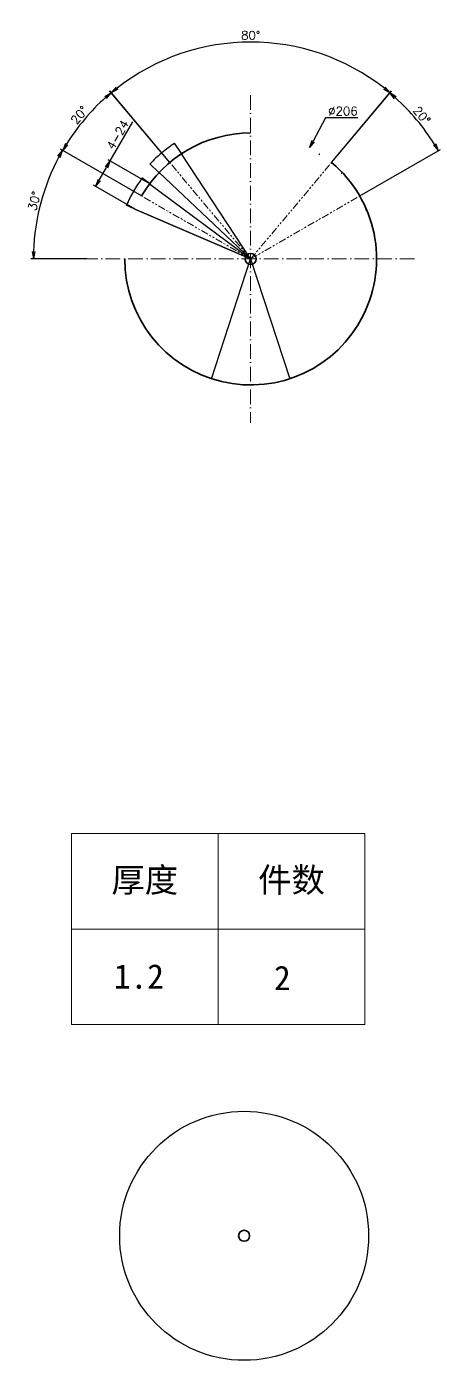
# Model space of a CAD drawing. Header units: inches. Extents: x -47 to 3258, y -98 to 2286.
# Drawn here: x 1521 to 1859, y 1196 to 2286 of the extents above; entities that cross this region are included whole.
import ezdxf
from ezdxf.enums import TextEntityAlignment as Align

# ---------------------------------------------------------------- set-up
doc = ezdxf.new("R2010")
doc.units = ezdxf.units.IN
doc.header["$MEASUREMENT"] = 0
for name, pattern in [('ACISOTGB', [9, 4, -1, 1, -1, 1, -1]), ('AM_ISO02W050', [7.5, 6, -1.5]), ('AM_ISO08W050', [18, 12, -1.5, 3, -1.5]), ('DASHDOT', [18.5, 12, -3, 0.5, -3]), ('DASHED', [15, 12, -3])]:
    doc.linetypes.add(name, pattern=pattern)
for name, color, linetype, lineweight in [('AM_7', 2, 'AM_ISO08W050', 25), ('AM_HID', 1, 'AM_ISO02W050', 25), ('标注层', 253, 'Continuous', 13), ('标注线', 3, 'Continuous', 18)]:
    doc.layers.add(name, color=color, linetype=linetype, lineweight=lineweight)
doc.styles.get("Standard").update_dxf_attribs({"font": 'txt', "bigfont": 'gbcbig.shx'})
doc.styles.add('宋体', font='')
doc.styles.get('宋体').set_extended_font_data('SimSun')
doc.dimstyles.get("Standard").update_dxf_attribs({"dimtxt": 0.18, "dimasz": 0.18, "dimexe": 0.18, "dimexo": 0.0625, "dimgap": 0.09, "dimtad": 0, "dimtih": 1, "dimtoh": 1, "dimdec": 4, "dimzin": 0, "dimdsep": 46, "dimtxsty": 'Standard', "dimcen": 0.09, "dimadec": 0, "dimazin": 0, "dimtfac": 1, "dimtdec": 4, "dimtofl": 0, "dimtmove": 0, "dimatfit": 3, "dimfxl": 0, "dimtolj": 1, "dimtzin": 0, "dimarcsym": 0})
doc.dimstyles.new('STANDARD 1-2', dxfattribs={"dimscale": 2, "dimtxt": 3.5, "dimasz": 3, "dimexe": 1, "dimexo": 0, "dimgap": 1, "dimtad": 3, "dimdsep": 46, "dimtxsty": 'Standard', "dimblk1": 'OPEN', "dimblk2": 'OPEN', "dimsah": 1, "dimcen": 0, "dimclrd": 256, "dimclre": 256, "dimclrt": 3, "dimazin": 2, "dimtfac": 1, "dimtmove": 0, "dimatfit": 3, "dimldrblk": 'OPEN', "dimfxl": 0, "dimtolj": 1, "dimlwd": 25, "dimlwe": 25, "dimarcsym": 0})
doc.dimstyles.new('STANDARD 1-2$3', dxfattribs={"dimscale": 2, "dimtxt": 3.5, "dimasz": 3, "dimexe": 1, "dimexo": 0, "dimgap": 1, "dimtad": 3, "dimtoh": 1, "dimdsep": 46, "dimtxsty": 'Standard', "dimblk1": 'OPEN', "dimblk2": 'OPEN', "dimsah": 1, "dimcen": 0, "dimclrd": 256, "dimclre": 256, "dimclrt": 3, "dimazin": 2, "dimtfac": 1, "dimtofl": 0, "dimtmove": 0, "dimatfit": 3, "dimldrblk": 'OPEN', "dimfxl": 0, "dimtolj": 1, "dimlwd": 25, "dimlwe": 25, "dimarcsym": 0})

# ---------------------------------------------------------------- blocks, each defined once
blk = doc.blocks.new('*T93')
at = {"layer": '标注线', "color": 0, "linetype": 'ByBlock', "lineweight": -2, "transparency": 16777216}
for p, q in [((0, 0), (120, 0)), ((0, 0), (0, -78)), ((60, 0), (60, -78)), ((120, 0), (120, -78)), ((0, -39), (120, -39)), ((0, -78), (120, -78))]:
    blk.add_line(p, q, dxfattribs=at)
at = {"layer": '标注线', "color": 0, "transparency": 16777216, "char_height": 10, "width": 57, "attachment_point": 5}
for s, insert in [('{\\fSimSun|b0|i0|c134|p2;厚度}', (30, -19.5)), ('{\\fSimSun|b0|i0|c134|p2;件数}', (90, -19.5))]:
    blk.add_mtext(s, dxfattribs=dict(at, insert=insert))
blk = doc.blocks.new('加工参数')
blk.add_blockref('*T93', (-60, 78))
at = {"layer": '标注线', "color": 0, "style": '宋体'}
for tag, p in [('6', (-32.4, 14.63)), ('1', (26.25, 14.02))]:
    blk.add_attdef(tag, text='', height=10, dxfattribs=at).set_placement(p, align=Align.CENTER)
blk = doc.blocks.new('_Open')
at = {"color": 0, "lineweight": -2}
for p, q in [((-1, 0.17), (0, 0)), ((-1, -0.17), (0, 0)), ((0, 0), (-1, 0))]:
    blk.add_line(p, q, dxfattribs=at)
blk = doc.blocks.new('*D107')
at = {"layer": 'DEFPOINTS', "color": 0, "ltscale": 2, "transparency": 16777216}
for p in [(1752.2, 2187.5), (1655.7, 2005.5)]:
    blk.add_point(p, dxfattribs=at)
at = {"layer": '标注层', "lineweight": 25, "ltscale": 2, "transparency": 16777216}
for p, q in [((1765.2, 2211.9), (1755, 2192.8)), ((1791.7, 2211.9), (1765.2, 2211.9))]:
    blk.add_line(p, q, dxfattribs=at)
at = {"layer": '标注层', "lineweight": 25, "ltscale": 2, "transparency": 16777216, "xscale": 6, "yscale": 6, "zscale": 6, "rotation": 242.0670033520367}
blk.add_blockref('_Open', (1752.2, 2187.5), dxfattribs=at)
at = {"layer": '标注层', "color": 3, "ltscale": 2, "transparency": 16777216, "insert": (1779.4, 2217.4), "char_height": 7, "attachment_point": 5}
blk.add_mtext('\\A1;∅206', dxfattribs=at)
blk = doc.blocks.new('*D108')
at = {"layer": 'DEFPOINTS', "color": 0, "ltscale": 2, "transparency": 16777216}
for p in [(1537, 2157.3), (1614.8, 2148), (1570.1, 2096.5), (1704, 2096.5), (1837.9, 2096.5)]:
    blk.add_point(p, dxfattribs=at)
at = {"layer": '标注层', "lineweight": 25, "ltscale": 2, "transparency": 16777216}
for p, q in [((1614.8, 2148), (1548.4, 2186.3)), ((1570.1, 2096.5), (1524.3, 2096.5))]:
    blk.add_line(p, q, dxfattribs=at)
blk.add_arc((1704, 2096.5), 177.7, 151.9355, 178.0649, dxfattribs=at)
at = {"layer": '标注层', "lineweight": 25, "ltscale": 2, "transparency": 16777216, "xscale": 6, "yscale": 6, "zscale": 6}
for p, rotation in [((1550.1, 2185.3), 60.96795591115915), ((1526.3, 2096.5), 269.0324710902872)]:
    blk.add_blockref('_Open', p, dxfattribs=dict(at, rotation=rotation))
at = {"layer": '标注层', "color": 3, "ltscale": 2, "transparency": 16777216, "insert": (1527, 2143.9), "char_height": 7, "attachment_point": 5, "rotation": 75.0002}
blk.add_mtext('\\A1;30°', dxfattribs=at)
blk = doc.blocks.new('*D109')
at = {"layer": 'DEFPOINTS', "color": 0, "ltscale": 2, "transparency": 16777216}
for p in [(1589.2, 2176.6), (1621.4, 2158), (1609.4, 2137.2)]:
    blk.add_point(p, dxfattribs=at)
at = {"layer": '标注层', "lineweight": 25, "ltscale": 2, "transparency": 16777216}
for p, q in [((1589.2, 2176.6), (1607.7, 2208.6)), ((1580.2, 2161), (1586.2, 2171.4)), ((1621.4, 2158), (1587.5, 2177.6)), ((1609.4, 2137.2), (1575.5, 2156.8))]:
    blk.add_line(p, q, dxfattribs=at)
at = {"layer": '标注层', "lineweight": 25, "ltscale": 2, "transparency": 16777216, "xscale": 6, "yscale": 6, "zscale": 6}
for p, rotation in [((1589.2, 2176.6), 59.99999670879549), ((1577.2, 2155.8), 239.9999967087955)]:
    blk.add_blockref('_Open', p, dxfattribs=dict(at, rotation=rotation))
at = {"layer": '标注层', "color": 3, "ltscale": 2, "transparency": 16777216, "insert": (1595.2, 2198), "char_height": 7, "attachment_point": 5, "rotation": 60}
blk.add_mtext('\\A1;{\\Fromans,bigfont|c134;4-24}', dxfattribs=at)
blk = doc.blocks.new('*D110')
at = {"layer": 'DEFPOINTS', "color": 0, "ltscale": 2, "transparency": 16777216}
for p in [(1574.9, 2218.3), (1637.8, 2175.4), (1614.8, 2148), (1704, 2096.5), (1704, 2096.5)]:
    blk.add_point(p, dxfattribs=at)
at = {"layer": '标注层', "lineweight": 25, "ltscale": 2, "transparency": 16777216}
for p, q in [((1637.8, 2175.4), (1588.6, 2234)), ((1614.8, 2148), (1548.5, 2186.2))]:
    blk.add_line(p, q, dxfattribs=at)
blk.add_arc((1704, 2096.5), 177.5, 131.9374, 148.0633, dxfattribs=at)
at = {"layer": '标注层', "lineweight": 25, "ltscale": 2, "transparency": 16777216, "xscale": 6, "yscale": 6, "zscale": 6}
for p, rotation in [((1589.9, 2232.4), 40.96889181972542), ((1550.3, 2185.2), 239.0318708071345)]:
    blk.add_blockref('_Open', p, dxfattribs=dict(at, rotation=rotation))
at = {"layer": '标注层', "color": 3, "ltscale": 2, "transparency": 16777216, "insert": (1563.8, 2214.1), "char_height": 7, "attachment_point": 5, "rotation": 50.0004}
blk.add_mtext('\\A1;20°', dxfattribs=at)
blk = doc.blocks.new('*D111')
at = {"layer": 'DEFPOINTS', "color": 0, "ltscale": 2, "transparency": 16777216}
for p in [(1744.9, 2269), (1637.8, 2175.4), (1770.2, 2175.4), (1704, 2096.5), (1704, 2096.5)]:
    blk.add_point(p, dxfattribs=at)
at = {"layer": '标注层', "lineweight": 25, "ltscale": 2, "transparency": 16777216}
for p, q in [((1637.8, 2175.4), (1588.7, 2233.9)), ((1770.2, 2175.4), (1819.2, 2233.9))]:
    blk.add_line(p, q, dxfattribs=at)
blk.add_arc((1704, 2096.5), 177.3, 51.9384, 128.0616, dxfattribs=at)
at = {"layer": '标注层', "lineweight": 25, "ltscale": 2, "transparency": 16777216, "xscale": 6, "yscale": 6, "zscale": 6}
for p, rotation in [((1590, 2232.3), 219.0309465846166), ((1818, 2232.3), 320.9690534153834)]:
    blk.add_blockref('_Open', p, dxfattribs=dict(at, rotation=rotation))
at = {"layer": '标注层', "color": 3, "ltscale": 2, "transparency": 16777216, "insert": (1704, 2279.3), "char_height": 7, "attachment_point": 5}
blk.add_mtext('\\A1;80°', dxfattribs=at)
blk = doc.blocks.new('*D112')
at = {"layer": 'DEFPOINTS', "color": 0, "ltscale": 2, "transparency": 16777216}
for p in [(1846, 2202.3), (1770.2, 2175.4), (1793.2, 2148), (1704, 2096.5), (1704, 2096.5)]:
    blk.add_point(p, dxfattribs=at)
at = {"layer": '标注层', "lineweight": 25, "ltscale": 2, "transparency": 16777216}
for p, q in [((1770.2, 2175.4), (1819.1, 2233.7)), ((1793.2, 2148), (1859.1, 2186.1))]:
    blk.add_line(p, q, dxfattribs=at)
blk.add_arc((1704, 2096.5), 177.1, 31.9406, 48.0586, dxfattribs=at)
at = {"layer": '标注层', "lineweight": 25, "ltscale": 2, "transparency": 16777216, "xscale": 6, "yscale": 6, "zscale": 6}
for p, rotation in [((1817.8, 2232.2), 139.0291499054035), ((1857.4, 2185.1), 300.9700874677364)]:
    blk.add_blockref('_Open', p, dxfattribs=dict(at, rotation=rotation))
at = {"layer": '标注层', "color": 3, "ltscale": 2, "transparency": 16777216, "insert": (1843.9, 2213.9), "char_height": 7, "attachment_point": 5, "rotation": 309.9996}
blk.add_mtext('\\A1;20°', dxfattribs=at)
blk = doc.blocks.new('*D113')
at = {"color": 0, "lineweight": -2, "transparency": 16777216}
for p, q in [((1621.3, 2158.1), (1615.1, 2162.7)), ((1609.3, 2137.3), (1602.2, 2140.4))]:
    blk.add_line(p, q, dxfattribs=at)
for start, end in [(143.4032, 149.8928), (150.108, 156.5977)]:
    blk.add_arc((1704, 2096.5), 110.7, start, end, dxfattribs=at)
at = {"color": 0, "transparency": 16777216}
for points in [[(1615.1, 2162.5), (1615.1, 2162.5), (1615.2, 2162.6)], [(1602.4, 2140.4), (1602.4, 2140.5), (1602.3, 2140.3)]]:
    blk.add_solid(points, dxfattribs=at)
at = {"layer": 'DEFPOINTS', "color": 0, "transparency": 16777216}
for p in [(1610.4, 2155.5), (1621.4, 2158), (1609.4, 2137.2), (1704, 2096.5), (1704, 2096.5)]:
    blk.add_point(p, dxfattribs=at)
at = {"color": 0, "transparency": 16777216, "insert": (1608.1, 2151.8), "char_height": 0.18, "attachment_point": 5}
blk.add_mtext('\\A1;13°', dxfattribs=at)
blk = doc.blocks.new('*D114')
at = {"color": 0, "lineweight": -2, "transparency": 16777216}
for p, q in [((1647.4, 2182.6), (1641.7, 2191.2)), ((1629, 2167.2), (1621.5, 2174.3))]:
    blk.add_line(p, q, dxfattribs=at)
for start, end in [(130.1422, 136.5999), (123.4014, 129.8587)]:
    blk.add_arc((1704, 2096.5), 113.2, start, end, dxfattribs=at)
at = {"color": 0, "transparency": 16777216}
for points in [[(1641.6, 2191), (1641.7, 2191), (1641.8, 2191.1)], [(1621.8, 2174.2), (1621.7, 2174.3), (1621.6, 2174.1)]]:
    blk.add_solid(points, dxfattribs=at)
at = {"layer": 'DEFPOINTS', "color": 0, "transparency": 16777216}
for p in [(1634.6, 2186), (1647.4, 2182.6), (1629, 2167.1), (1704, 2096.5), (1704, 2096.5)]:
    blk.add_point(p, dxfattribs=at)
at = {"color": 0, "transparency": 16777216, "insert": (1631.2, 2183.2), "char_height": 0.18, "attachment_point": 5}
blk.add_mtext('\\A1;13°', dxfattribs=at)

msp = doc.modelspace()

# ---------------------------------------------------------------- linework, layer by layer
for p, q in [((1703.97323, 2096.49143), (1647.40795, 2182.57014)), ((1629.02288, 2167.14323), (1703.97323, 2096.49143)), ((1621.37853, 2158.03303), (1703.97167, 2096.49233)), ((1703.97167, 2096.49233), (1609.37853, 2137.24842)), ((1609.37853, 2137.24842), (1703.97167, 2096.49233)), ((1671.97167, 1998.58842), (1703.97167, 2096.49142)), ((1703.97167, 2096.49142), (1735.97167, 1998.58842))]:
    msp.add_line(p, q)
at = {"lineweight": 35}
for centre in [(1703.97167, 2096.49143), (1698.65362, 1298.04678)]:
    msp.add_circle(centre, 4.5, dxfattribs=at)
msp.add_circle((1698.65362, 1298.04678), 101.8)
for start, end in [(90, 149.99999311), (180, 49.99998642)]:
    msp.add_arc((1703.97167, 2096.49143), 103, start, end, dxfattribs=at)
at = {"layer": 'AM_7', "linetype": 'DASHDOT', "lineweight": 13}
for p, q in [((1703.97167, 2230.3914), (1703.97167, 1962.59144)), ((1837.8717, 2096.49143), (1570.07171, 2096.49143))]:
    msp.add_line(p, q, dxfattribs=at)
at = {"layer": 'AM_HID', "linetype": 'DASHED', "lineweight": 13, "ltscale": 0.030209}
for p, q in [((1647.40795, 2182.57014), (1648.18468, 2181.64451)), ((1629.79961, 2166.2176), (1629.02288, 2167.14323)), ((1778.92052, 2167.14323), (1778.14379, 2166.2176))]:
    msp.add_line(p, q, dxfattribs=at)
at = {"layer": 'AM_HID', "linetype": 'DASHED', "lineweight": 13, "ltscale": 0.030208}
for p, q in [((1759.75872, 2181.64451), (1760.53539, 2182.57014)), ((1621.37853, 2158.03303), (1622.42498, 2157.42887)), ((1610.42498, 2136.64426), (1609.37853, 2137.24842))]:
    msp.add_line(p, q, dxfattribs=at)
at = {"layer": 'AM_HID', "linetype": 'DASHED', "lineweight": 13, "ltscale": 0.03021}
msp.add_line((1798.56493, 2137.24842), (1797.51842, 2136.64426), dxfattribs=at)
at = {"layer": 'AM_HID', "linetype": 'DASHED', "lineweight": 13, "ltscale": 0.031581}
for p, q in [((1671.97167, 1999.85166), (1671.97167, 1998.58842)), ((1735.97167, 1998.58842), (1735.97167, 1999.85166))]:
    msp.add_line(p, q, dxfattribs=at)
at = {"layer": '标注层', "color": 6, "linetype": 'ACISOTGB', "lineweight": 13, "ltscale": 1.5}
for p, q in [((1703.97167, 2096.49233), (1637.76453, 2175.39399)), ((1703.97167, 2096.49233), (1770.17881, 2175.39399)), ((1703.97323, 2096.49143), (1614.77106, 2147.99144)), ((1703.97011, 2096.49143), (1793.17228, 2147.99144))]:
    msp.add_line(p, q, dxfattribs=at)

# ---------------------------------------------------------------- block references
at = {"layer": '标注线', "xscale": 2, "yscale": 2, "zscale": 2}
msp.add_blockref('加工参数', (1677.39362, 1470.79369), dxfattribs=at).add_auto_attribs({'1': '2', '6': '1.2'})

# ---------------------------------------------------------------- dimensions: what is measured, and where the dimension line sits
for base, line1, line2, picture, middle in [((1634.64615, 2185.96233), ((1629.02288, 2167.14323), (1703.97323, 2096.49143)), ((1703.97323, 2096.49143), (1647.40795, 2182.57014)), '*D114', (1631.21706, 2183.19683)), ((1610.35419, 2155.51428), ((1609.37853, 2137.24842), (1703.97167, 2096.49233)), ((1621.37853, 2158.03303), (1703.97167, 2096.49233)), '*D113', (1608.12833, 2151.82657))]:
    dim = msp.add_angular_dim_2l(base=base, line1=line1, line2=line2, dimstyle='Standard', override={"dimarcsym": 1})
    dim.commit()
    dim.dimension.update_dxf_attribs({"geometry": picture, "text_midpoint": middle})
at = {"layer": '标注层', "ltscale": 2}
for base, line1, line2, picture, middle in [((1744.86564, 2269.03606), ((1703.97167, 2096.49233), (1770.17881, 2175.39399)), ((1703.97167, 2096.49233), (1637.76453, 2175.39399)), '*D111', (1703.97167, 2279.31592)), ((1574.87949, 2218.28296), ((1703.97167, 2096.49233), (1637.76453, 2175.39399)), ((1703.97323, 2096.49143), (1614.77106, 2147.99144)), '*D110', (1563.8031, 2214.10614)), ((1846.04284, 2202.25887), ((1703.97011, 2096.49143), (1793.17228, 2147.99144)), ((1703.97167, 2096.49233), (1770.17881, 2175.39399)), '*D112', (1843.86594, 2213.87597)), ((1537.02294, 2157.25543), ((1837.8717, 2096.49143), (1570.07171, 2096.49143)), ((1703.97323, 2096.49143), (1614.77106, 2147.99144)), '*D108', (1527.04977, 2143.89723))]:
    dim = msp.add_angular_dim_2l(base=base, line1=line1, line2=line2, dimstyle='STANDARD 1-2', dxfattribs=at)
    dim.commit()
    dim.dimension.update_dxf_attribs({"geometry": picture, "text_midpoint": middle})
dim = msp.add_diameter_dim_2p(p1=(1655.72249, 2005.49134), p2=(1752.22086, 2187.49152), dimstyle='STANDARD 1-2$3', dxfattribs=at)
dim.commit()
dim.dimension.update_dxf_attribs({"geometry": '*D107', "text_midpoint": (1779.42463, 2211.9229), "dimtype": 163})
dim = msp.add_aligned_dim(p1=(1609.37853, 2137.24842), p2=(1621.37853, 2158.03303), distance=37.10178, text='{\\Fromans,bigfont|c134;4-24}', dimstyle='STANDARD 1-2', dxfattribs=at)
dim.commit()
dim.dimension.update_dxf_attribs({"geometry": '*D109', "text_midpoint": (1595.23431, 2197.95347)})

doc.saveas('drawing.dxf')
